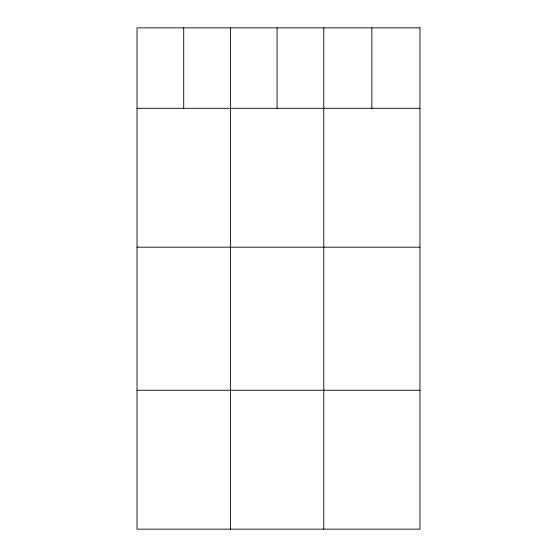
<?xml version="1.0" encoding="UTF-8"?>
<svg xmlns="http://www.w3.org/2000/svg" width="557" height="557" viewBox="0 0 557 557"><rect width="100%" height="100%" fill="white"/><g stroke="black" fill="none" stroke-linecap="round" stroke-linejoin="round"><path stroke-width="0.84" d="M137.036 108.302L419.964 108.302M137.036 247.183L419.964 247.183M137.036 390.269L419.964 390.269M371.867 27.85L371.867 108.302M323.77 27.85L323.77 529.15M277.087 27.85L277.087 108.302M230.403 27.85L230.403 529.15M183.719 27.85L183.719 108.302M419.964 27.85L137.036 27.85L137.036 529.15L419.964 529.15L419.964 27.85"/></g></svg>
